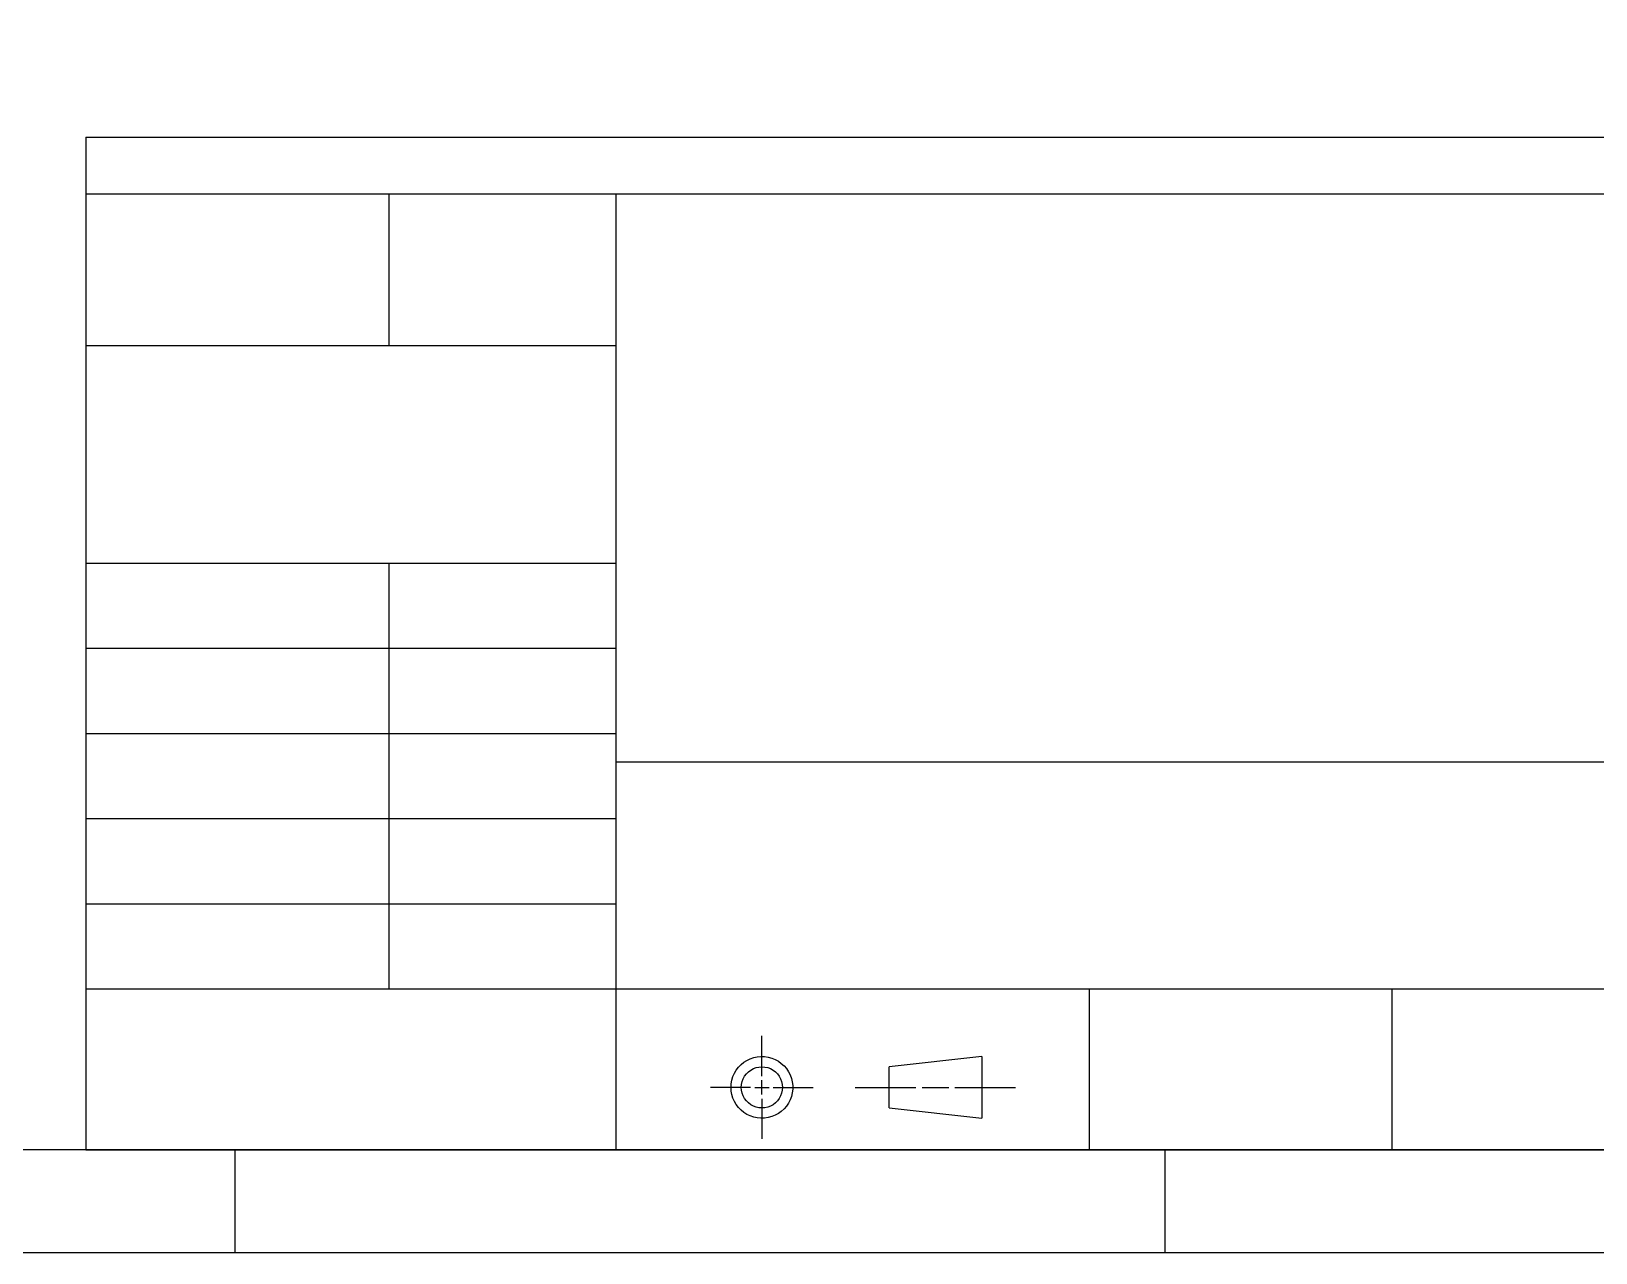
# Model space of a CAD drawing. Extents: x 0 to 420, y 0 to 297.
# Drawn here: x 267.9 to 343.9, y 0 to 59.4 of the extents above; entities that cross this region are included whole.
import ezdxf

# ---------------------------------------------------------------- set-up
doc = ezdxf.new("R2010")
doc.units = 0
doc.layers.add('541324033_sd', color=7, linetype='CONTINUOUS')

msp = doc.modelspace()

# ---------------------------------------------------------------- linework, layer by layer
at = {"layer": '541324033_sd', "color": 7}
for points in [[(0, 296.999764), (419.998957, 296.999764), (419.998957, 0), (0, 0)], [(4.999952, 291.999363), (414.998556, 291.999363), (414.998556, 4.999952), (4.999952, 4.999952)], [(301.916345, 8.03538), (301.926505, 8.212646), (301.958678, 8.387601), (302.009478, 8.557577), (302.081445, 8.720306), (302.172038, 8.873468), (302.279564, 9.014691), (302.404024, 9.14203), (302.54203, 9.254128), (302.69189, 9.349039), (302.85191, 9.425408), (303.021242, 9.482304), (303.194809, 9.51905), (303.371762, 9.534543), (303.549561, 9.529294), (303.724821, 9.503132), (303.896694, 9.456227), (304.061793, 9.389679), (304.216733, 9.303743), (304.361512, 9.200196), (304.492745, 9.080139), (304.608738, 8.945519), (304.707798, 8.79803), (304.789078, 8.639958), (304.850885, 8.473249), (304.892371, 8.300623), (304.913538, 8.124339), (304.913538, 7.946412), (304.892371, 7.770128), (304.850885, 7.597163), (304.789078, 7.430802), (304.707798, 7.272383), (304.608738, 7.125216), (304.492745, 6.990604), (304.361512, 6.870547), (304.216733, 6.767034), (304.061793, 6.681047), (303.896694, 6.614237), (303.724821, 6.567602), (303.549561, 6.541144), (303.371762, 6.535852), (303.194809, 6.551727), (303.021242, 6.588439), (302.85191, 6.645326), (302.69189, 6.721721), (302.54203, 6.81664), (302.404024, 6.928425), (302.279564, 7.056085), (302.172038, 7.197309), (302.081445, 7.350437), (302.009478, 7.513157), (301.958678, 7.683151), (301.926505, 7.857775)], [(302.415877, 8.03538), (302.426037, 8.177586), (302.456517, 8.317158), (302.50647, 8.450771), (302.57505, 8.576119), (302.660563, 8.69025), (302.761316, 8.791087), (302.875616, 8.876431), (303.000922, 8.944842), (303.134695, 8.994795), (303.273548, 9.025275), (303.415788, 9.035181), (303.558028, 9.025275), (303.697727, 8.994795), (303.8315, 8.944842), (303.956807, 8.876431), (304.071106, 8.791087), (304.17186, 8.69025), (304.257373, 8.576119), (304.325953, 8.450771), (304.375906, 8.317158), (304.406386, 8.177586), (304.416546, 8.03538), (304.406386, 7.893166), (304.375906, 7.753593), (304.325953, 7.619981), (304.257373, 7.494632), (304.17186, 7.380536), (304.071106, 7.279664), (303.956807, 7.194007), (303.8315, 7.125546), (303.697727, 7.075931), (303.558028, 7.045502), (303.415788, 7.035257), (303.273548, 7.045502), (303.134695, 7.075931), (303.000922, 7.125546), (302.875616, 7.194007), (302.761316, 7.279664), (302.660563, 7.380536), (302.57505, 7.494632), (302.50647, 7.619981), (302.456517, 7.753593), (302.426037, 7.893166)]]:
    msp.add_lwpolyline(points, close=True, dxfattribs=at)
for points in [[(270.559277, 54.218958), (270.559277, 51.459001)], [(270.559277, 54.218958), (414.998556, 54.218958)], [(270.559277, 51.459001), (414.998556, 51.459001)], [(270.560124, 51.460017), (270.560124, 48.699722), (270.560124, 44.099962), (270.560124, 37.660063), (270.560124, 33.519958), (270.560124, 29.379937), (270.560124, 25.239832), (270.560124, 21.099812), (270.560124, 16.960046), (270.560124, 12.820025), (270.560124, 4.999952)], [(270.560124, 51.460017), (285.279387, 51.460017), (287.120036, 51.460017), (296.319893, 51.460017)], [(285.279387, 51.460017), (285.279387, 48.699722)], [(296.319893, 51.460017), (296.319893, 48.699722)], [(296.319893, 51.460017), (296.319893, 48.240067), (296.319893, 45.019694), (296.319893, 41.799744), (296.319893, 38.579794), (296.319893, 34.899767), (296.319893, 31.219739), (296.319893, 27.54005), (296.319893, 23.860108), (296.319893, 20.18008), (296.319893, 16.500053), (296.319893, 12.820025)], [(296.319893, 51.460017), (307.359552, 51.460017), (319.319535, 51.460017), (334.039645, 51.460017), (348.759755, 51.460017), (348.759755, 48.240067), (348.759755, 45.019694), (348.759755, 41.799744), (348.759755, 38.579794), (348.759755, 34.899767), (348.759755, 31.219739), (348.759755, 27.54005)], [(285.279387, 48.699722), (285.279387, 44.099962), (287.120036, 44.099962), (296.319893, 44.099962)], [(296.319893, 48.699722), (296.319893, 44.099962), (296.319893, 37.660063)], [(270.560124, 44.099962), (285.279387, 44.099962)], [(296.319893, 37.660063), (296.319893, 33.519958)], [(270.560124, 33.519958), (285.279387, 33.519958), (287.120036, 33.519958), (296.319893, 33.519958)], [(285.279387, 33.519958), (285.279387, 29.379937), (287.120036, 29.379937), (296.319893, 29.379937)], [(296.319893, 33.519958), (296.319893, 29.379937)], [(270.560124, 29.379937), (285.279387, 29.379937)], [(285.279387, 29.379937), (285.279387, 25.239832), (287.120036, 25.239832), (296.319893, 25.239832)], [(296.319893, 29.379937), (296.319893, 25.239832)], [(270.560124, 25.239832), (285.279387, 25.239832)], [(285.279387, 25.239832), (285.279387, 21.099812), (287.120036, 21.099812), (296.319893, 21.099812)], [(296.319893, 25.239832), (296.319893, 21.099812)], [(296.319893, 23.860108), (307.359552, 23.860108), (319.319535, 23.860108), (334.039645, 23.860108), (348.759755, 23.860108)], [(270.560124, 21.099812), (285.279387, 21.099812)], [(285.279387, 21.099812), (285.279387, 16.960046), (287.120036, 16.960046), (296.319893, 16.960046)], [(296.319893, 21.099812), (296.319893, 16.960046)], [(270.560124, 16.960046), (285.279387, 16.960046)], [(285.279387, 16.960046), (285.279387, 12.820025), (287.120036, 12.820025), (296.319893, 12.820025)], [(296.319893, 16.960046), (296.319893, 12.820025)], [(270.560124, 12.820025), (285.279387, 12.820025)], [(296.319893, 12.820025), (296.319893, 10.060068)], [(296.319893, 12.820025), (307.359552, 12.820025), (319.319535, 12.820025), (334.039645, 12.820025), (348.759755, 12.820025)], [(296.319893, 12.820025), (296.319893, 4.999952)], [(319.319535, 12.820025), (319.319535, 10.060068)], [(334.039645, 12.820025), (334.039645, 10.060068)], [(296.319893, 10.060068), (296.319893, 4.999952)], [(303.415788, 8.585348), (303.415788, 10.535386)], [(319.319535, 10.060068), (319.319535, 4.999952), (334.039645, 4.999952)], [(334.039645, 10.060068), (334.039645, 4.999952), (348.759755, 4.999952)], [(314.100695, 9.535221), (309.600673, 9.035181)], [(314.100695, 9.535221), (314.100695, 6.535192)], [(303.415788, 7.685462), (303.415788, 8.38529)], [(309.600673, 7.035257), (309.600673, 9.035181)], [(302.866303, 8.03538), (300.916434, 8.03538)], [(303.066116, 8.03538), (303.766307, 8.03538)], [(303.96612, 8.03538), (305.915989, 8.03538)], [(307.950523, 8.03538), (310.900303, 8.03538)], [(311.200869, 8.03538), (312.500499, 8.03538)], [(312.800218, 8.03538), (315.750844, 8.03538)], [(303.415788, 7.485378), (303.415788, 5.5354)], [(309.600673, 7.035257), (314.100695, 6.535192)], [(270.560124, 4.999952), (285.279387, 4.999952), (287.120036, 4.999952), (296.319893, 4.999952)], [(277.799106, 4.999952), (277.799106, 0)], [(296.319893, 4.999952), (307.359552, 4.999952), (319.319535, 4.999952)], [(322.999139, 4.999952), (322.999139, 0)]]:
    msp.add_lwpolyline(points, dxfattribs=at)

doc.saveas('drawing.dxf')
